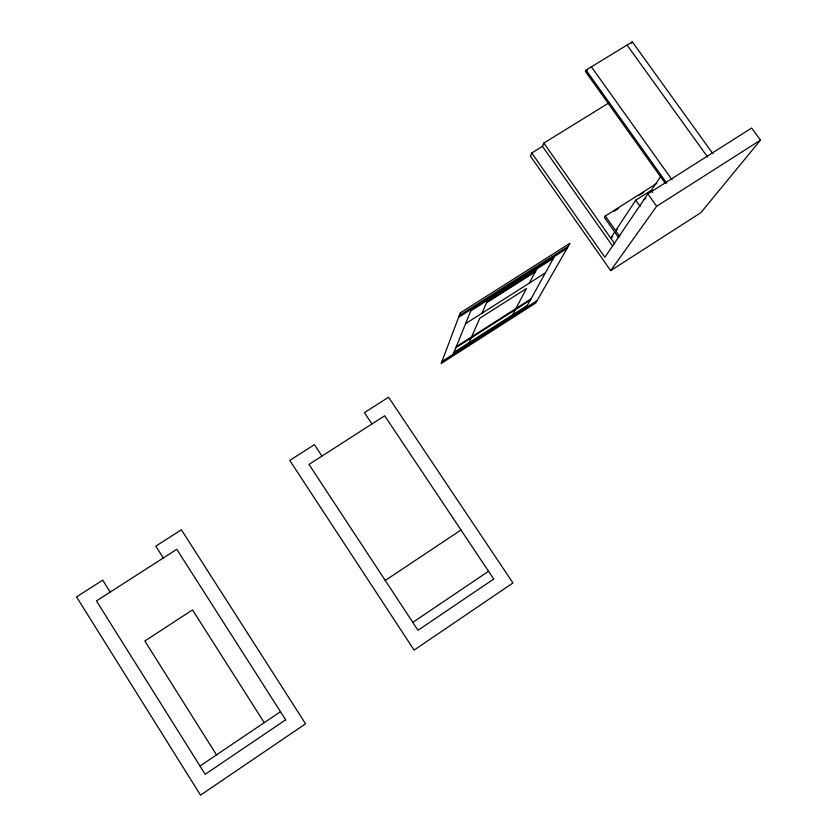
<?xml version="1.0" encoding="UTF-8"?>
<svg xmlns="http://www.w3.org/2000/svg" width="837" height="837" viewBox="0 0 837 837"><rect width="100%" height="100%" fill="white"/><g stroke="black" fill="none" stroke-linecap="round" stroke-linejoin="round"><path stroke-width="1.26" d="M491.455 298.495L489.415 299.928L492.972 297.417M531.736 152.993L530.449 156.216L610.686 270.613L700.872 212.682L760.467 140.145L751.657 128.03L647.848 193.881L604.9 257.262L531.736 152.993L542.47 146.36L543.841 143.064L609.357 102.637M453.194 354.323L471.482 309.125M665.394 183.544L585.44 71.469L586.046 70.067L632.301 41.85L712.925 153.746M469.076 342.636L471.126 337.96M471.618 336.861L479.789 318.227L526.483 288.483L515.895 308.56M481.976 313.237L487.73 300.117M492.554 298.359L493.37 296.539M631.59 43.315L632.301 41.85M530.198 274.442L531.202 272.517M512.61 314.796L515.278 309.753M529.319 283.105L536.768 268.98M526.117 307.671L554.523 256.394M656.721 183.418L605.318 215.998L604.419 217.453L618.825 237.907M614.703 232.058L610.707 238.095L612.757 236.787M660.539 176.753L651.28 190.376L635.733 200.231L615.634 230.635L617.716 229.317M610.686 270.613L656.668 206.279L760.467 140.145M532.28 272.454L534.1 271.324L530.71 273.448M491.183 298.819L492.815 297.784M200.001 766.022L280.468 711.712M412.808 622.383L488.546 571.252M385.261 580.459L460.988 529.999M456.301 346.644L530.951 298.945M455.862 347.711L530.281 300.159M454.02 352.262L527.415 305.327M441.926 361.532L537.103 300.64M465.592 323.657L545.4 272.872M614.222 211.238L618.585 208.476M639.301 195.345L643.663 192.573M459.293 315.528L568.197 246.402M458.624 317.275L567.015 248.463M643.967 199.614L645.997 198.327M470.76 310.893L553.414 258.403M530.512 273.835L532.102 272.831M486.946 301.916L535.743 270.926M486.548 302.816L535.23 271.889M585.44 71.469L587.637 70.13M627.049 45.052L707.673 157.084M591.372 66.824L672.027 179.735M586.046 70.067L666.712 183.115M651.28 190.376L652.755 192.458M647.848 193.881L656.668 206.279M635.733 200.231L640.169 206.488M605.318 215.998L619.778 236.515M543.841 143.064L614.776 243.87M542.47 146.36L612.653 246.151M371.963 423.951L364.43 412.641L388.546 397.209L512.955 582.96L414.095 650.098L289.759 460.423L314.398 444.656L321.931 456.081M163.309 557.976L155.787 546.163L181.378 529.79L305.568 723.806L200.524 795.15L76.533 596.886L102.689 580.146L110.202 592.083M264.251 722.655L192.531 609.901L144.843 641.006L216.511 754.88M460.298 312.86L441.172 363.52L535.753 302.984L569.997 243.264L460.298 312.86M285.658 719.83L205.18 774.288L96.454 600.914L176.795 549.313L285.658 719.83M493.736 579.026L417.998 630.282L308.989 464.399L384.675 415.78L493.736 579.026"/></g></svg>
